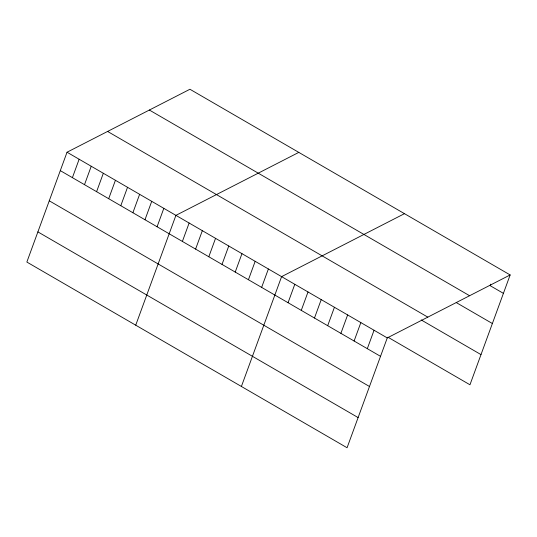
<?xml version="1.0" encoding="UTF-8"?>
<svg xmlns="http://www.w3.org/2000/svg" width="537" height="537" viewBox="0 0 537 537"><rect width="100%" height="100%" fill="white"/><g stroke="black" fill="none" stroke-linecap="round" stroke-linejoin="round"><path stroke-width="0.81" d="M67.038 152.226L26.85 262.056L347.07 447.744L387.264 337.914L510.15 274.944L189.93 89.256L67.038 152.226L387.264 337.914M72.401 177.653L79.14 159.241M84.497 184.674L91.236 166.255M96.593 191.689L103.332 173.27M108.689 198.703L115.428 180.284M120.791 205.718L127.531 187.299M132.887 212.733L139.627 194.32M144.983 219.747L151.723 201.335M157.079 226.762L163.819 208.349M135.727 325.187L175.914 215.364L298.8 152.387M182.385 241.435L189.125 223.023M195.596 249.094L202.335 230.682M208.806 256.753L215.545 238.341M222.016 264.412L228.755 246M235.226 272.071L241.965 253.659M248.436 279.737L255.169 261.318M261.64 287.396L268.379 268.977M241.402 386.465L281.589 276.642L404.475 213.666M288.06 302.714L294.8 284.301M301.27 310.373L308.01 291.96M314.481 318.032L321.22 299.619M327.691 325.69L334.423 307.278M340.894 333.349L347.634 314.937M354.105 341.008L360.844 322.596M367.315 348.674L374.054 330.255M490.764 284.167L490.2 285.697L503.411 293.356M510.15 274.944L469.962 384.774L387.922 337.202M149.373 110.038L469.6 295.726M456.222 302.559L492.375 323.522M107.595 131.444L427.814 317.139M421.209 319.938L480.998 354.608M60.305 170.638L380.525 356.333M49.263 200.811L369.483 386.499M37.892 231.89L358.112 417.578"/></g></svg>
